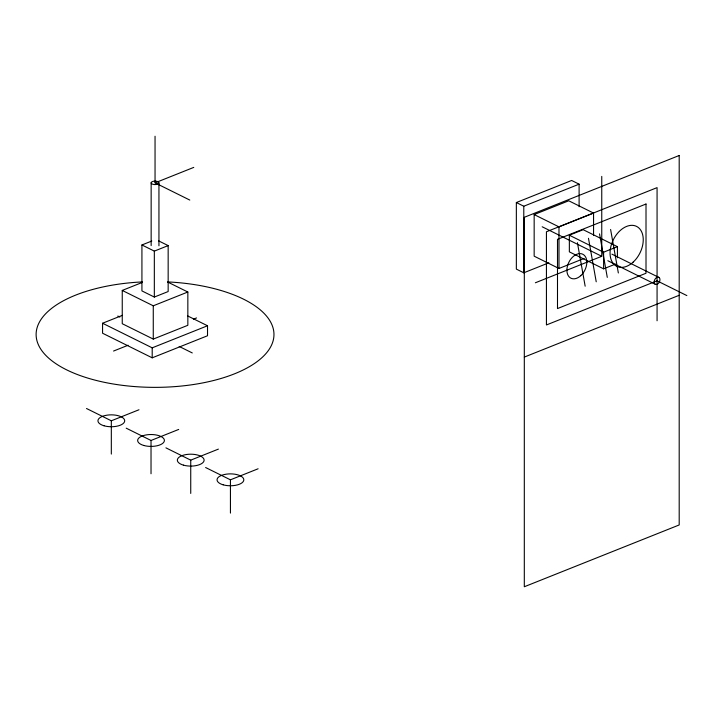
<?xml version="1.0" encoding="UTF-8"?>
<svg xmlns="http://www.w3.org/2000/svg" width="723" height="723" viewBox="0 0 723 723"><rect width="100%" height="100%" fill="white"/><g stroke="black" fill="none" stroke-linecap="round" stroke-linejoin="round"><path stroke-width="1.08" d="M155.047 136.249L155.047 182.847L193.764 167.393M158.617 240.876L168.161 245.603L168.161 291.541L154.333 297.054L141.925 290.908L141.925 244.97L151.803 241.03M141.925 244.97L154.333 251.116L168.161 245.603M167.826 282.097L187.844 292.011L187.844 325.296L153.267 339.087L122.25 323.714L122.25 290.429L142.151 282.485M187.664 315.933L207.519 325.766L207.519 335.752L152.201 357.822L102.567 333.231L102.567 323.244L122.404 315.327M122.25 290.429L153.267 305.802L187.844 292.011M113.556 351.044L128.079 345.251M193.421 319.177L196.539 317.939M102.567 323.244L152.201 347.835L207.519 325.766M548.838 262.811L523.786 272.797L516.349 269.11L516.349 202.539L571.658 180.47L579.105 184.166L579.105 206.724M516.349 202.539L523.786 206.227L579.105 184.166M584.121 258.445L558.978 268.477L534.161 256.177L534.161 214.577L568.739 200.786L593.556 213.077L593.556 235.571M534.161 214.577L558.978 226.877L593.556 213.077M615.454 264.103L603.597 268.829L569.353 251.857L569.353 235.219L583.181 229.697L617.424 246.67L617.424 257.768M86.507 408.495L111.324 420.795L138.979 409.76M569.353 235.219L603.597 252.191L617.424 246.67M535.372 282.774L601.753 256.294L601.753 176.412M126.209 428.17L151.026 440.47L178.689 429.435M165.919 447.844L190.736 460.144L218.391 449.11M524.311 357.09L679.195 295.291M205.621 467.528L230.438 479.819L258.102 468.784M611.92 254.144L659.123 277.533A3.904 2.603 -63.6 0 1 657.822 283.895A3.904 2.603 -63.6 0 1 654.261 281.039A3.904 2.603 -63.6 0 1 659.123 277.533M686.85 295.58L657.071 280.822L546.434 324.961L546.434 231.758L657.071 187.628L657.071 320.768M542.187 226.778L601.753 256.294M607.817 260.723L655.02 284.112M155.047 182.847L189.788 200.063M117.822 316.041L119.828 317.045M179.196 346.453L192.273 352.941M610.601 229.462L618.346 272.969M599.539 233.872L607.284 277.388M588.477 238.292L596.222 281.798M577.415 242.702L585.16 286.209M603.597 252.191L603.597 268.829M558.978 226.877L558.978 268.477M523.786 206.227L523.786 272.797M230.438 479.819L230.438 513.104M190.736 460.144L190.736 493.429M158.943 182.937A3.904 1.735 0 0 1 152.915 184.302A3.904 1.735 0 0 1 153.276 181.301A3.904 1.735 0 0 1 158.943 182.937L158.943 245.793M154.333 251.116L154.333 297.054M153.267 305.802L153.267 339.087M152.201 347.835L152.201 357.822M151.152 182.747L151.152 245.603M151.026 440.47L151.026 473.755M111.324 420.795L111.324 454.08M167.826 281.925A118.915 52.869 0 0 1 255.806 362.566A118.915 52.869 0 0 1 54.216 362.521A118.915 52.869 0 0 1 142.404 281.916M679.195 155.499L524.311 217.289L524.311 586.751L679.195 524.961L679.195 155.499M646.01 204.022L557.496 239.331L557.496 308.567L646.01 273.258L646.01 204.022M223.136 484.808A13.376 5.947 0 0 0 243.796 480.144A13.376 5.947 0 0 0 224.392 474.514A13.376 5.947 0 0 0 223.136 484.808M183.425 465.133A13.376 5.947 0 0 0 204.094 460.47A13.376 5.947 0 0 0 184.681 454.839A13.376 5.947 0 0 0 183.425 465.133M143.723 445.449A13.376 5.947 0 0 0 164.383 440.795A13.376 5.947 0 0 0 144.971 435.165A13.376 5.947 0 0 0 143.723 445.449M104.013 425.775A13.376 5.947 0 0 0 124.681 421.111A13.376 5.947 0 0 0 105.269 415.49A13.376 5.947 0 0 0 104.013 425.775M580.777 275.671A13.376 8.92 -63.6 0 0 582.828 254.252A13.376 8.92 -63.6 0 0 566.968 268.748A13.376 8.92 -63.6 0 0 580.777 275.671M633.176 262.115A22.296 14.867 -63.6 0 0 636.592 226.407A22.296 14.867 -63.6 0 0 610.167 250.565A22.296 14.867 -63.6 0 0 633.176 262.115"/></g></svg>
